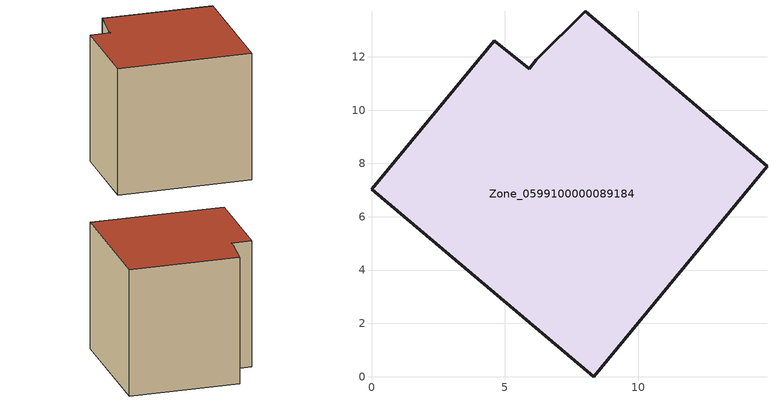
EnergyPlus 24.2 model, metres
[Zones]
Zone_0599100000089184
 floor ground (C_G): 6.19,11.9 8.02,13.71 14.84,7.89 8.33,0 0,7.02 4.6,12.61 5.91,11.56 z0
 wall outside (C_F): 8.33,0 14.84,7.89 8.02,13.71 6.19,11.9 5.91,11.56 4.6,12.61 0,7.02 8.33,0 z0:10.62
 roof outside (C_R): 8.02,13.71 6.19,11.9 5.91,11.56 4.6,12.61 0,7.02 8.33,0 14.84,7.89 z10.62
[BUILDING]
Pand.0599100000089184: North Axis=0; Terrain=City; Loads Convergence Tolerance Value=0.04; Temperature Convergence Tolerance Value=0.4; Solar Distribution=FullExterior; Maximum Number of Warmup Days=25; Minimum Number of Warmup Days=1
[Site:Location]
Rotterdam.The.Hague.AP_ZH_NLD Design_Conditions: Latitude=51.96; Longitude=4.45; Time Zone=1; Elevation=-4.5
[SITE:GROUNDTEMPERATURE:BUILDINGSURFACE]
18, 18, 18, 18, 18, 18, 18, 18, 18, 18, 18, 18
[MATERIAL] Thermal Absorptance=0.9; Solar Absorptance=0.7; Visible Absorptance=0.7
Name | Roughness | Thickness | Conductivity | Density | Specific Heat
G.TI.1965-1974 | MediumSmooth | 0.15 | 0.882353 | 540 | 1210
F.TI.1965-1974 | Rough | 0.3 | 0.697674 | 1920 | 840
R.TI.1965-1974 | MediumRough | 0.2 | 0.232558 | 1500 | 1000
[CONSTRUCTION]
C_G: G.TI.1965-1974
C_F: F.TI.1965-1974
C_R: R.TI.1965-1974
[ZONE]
Zone_0599100000089184: Type=1; Multiplier=1; Ceiling Height=Autocalculate; Volume=Autocalculate; Floor Area=autocalculate; Part of Total Floor Area=Yes
[ZONEINFILTRATION:DESIGNFLOWRATE]
Infil_Zone_0599100000089184: Zone or ZoneList or Space or SpaceList=Zone_0599100000089184; Schedule=AlwaysOn; Design Flow Rate Calculation Method=Flow/Area; Flow Rate per Floor Area=0.003; Constant Term Coefficient=1; Temperature Term Coefficient=0; Velocity Term Coefficient=0; Velocity Squared Term Coefficient=0
[HVACTEMPLATE:ZONE:IDEALLOADSAIRSYSTEM]
Zone_0599100000089184: Maximum Heating Supply Air Temperature=50; Minimum Cooling Supply Air Temperature=13; Maximum Heating Supply Air Humidity Ratio=0.0156; Minimum Cooling Supply Air Humidity Ratio=0.0077; Heating Limit=NoLimit; Cooling Limit=NoLimit; Dehumidification Control Type=ConstantSensibleHeatRatio; Cooling Sensible Heat Ratio=0.7; Dehumidification Setpoint=60; Humidification Control Type=None; Humidification Setpoint=30; Outdoor Air Method=None; Outdoor Air Flow Rate per Person=0.00944; Outdoor Air Flow Rate per Zone Floor Area=0; Outdoor Air Flow Rate per Zone=0; Demand Controlled Ventilation Type=None; Outdoor Air Economizer Type=NoEconomizer; Heat Recovery Type=None; Sensible Heat Recovery Effectiveness=0.7; Latent Heat Recovery Effectiveness=0.65
[ZONECONTROL:THERMOSTAT]
ThermostatControl_Zone_0599100000089184: Zone or ZoneList=Zone_0599100000089184; Control Type Schedule=DualSetpointControlType; Control 1=Thermostat_Zone_0599100000089184; Temperature Difference Between Cutout And Setpoint=0
[THERMOSTATSETPOINT:DUALSETPOINT]
Thermostat_Zone_0599100000089184: Heating Setpoint Temperature Schedule=HeatingSetpoint_Zone_0599100000089184; Cooling Setpoint Temperature Schedule=CoolingSetpoint_Zone_0599100000089184
[SCHEDULE:COMPACT]
HeatingSetpoint_Zone_0599100000089184: Through: 12/31, For: AllDays, Until: 24:00, 21
CoolingSetpoint_Zone_0599100000089184: Through: 12/31, For: AllDays, Until: 24:00, 24
DualSetpointControlType: Through: 12/31, For: AllDays, Until: 24:00, 4
AlwaysOn: Through: 12/31, For: AllDays, Until: 24:00, 1
